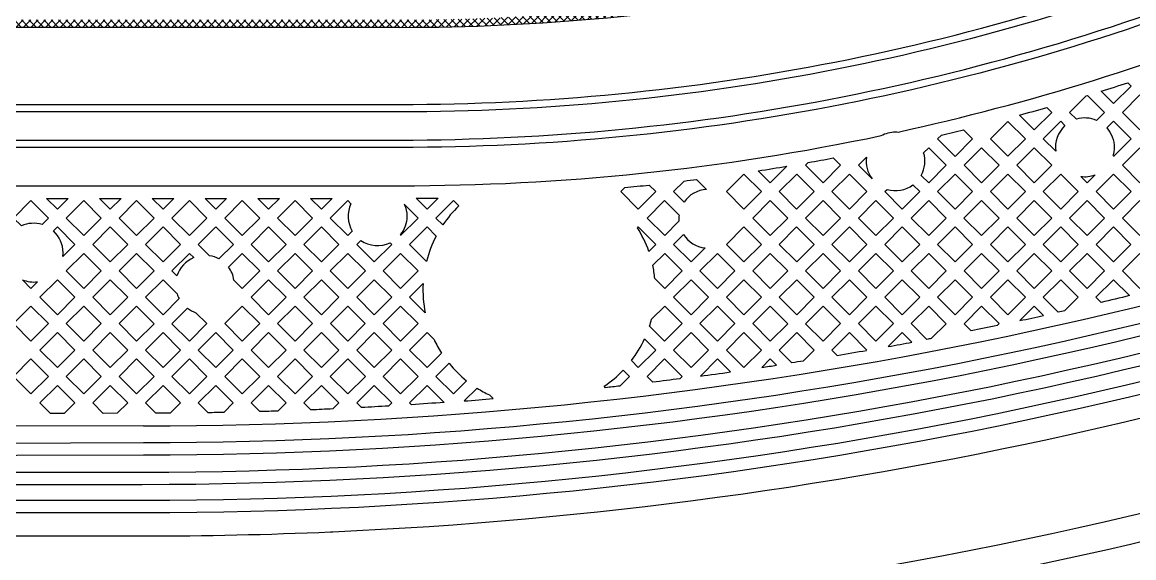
# Model space of a CAD drawing. Header units: millimetres. Extents: x 3193 to 3447, y -44 to 135.
# Drawn here: x 3328.66 to 3335.39, y 53.39 to 56.63 of the extents above; entities that cross this region are included whole.
import ezdxf

# ---------------------------------------------------------------- set-up
doc = ezdxf.new("R2010")
doc.units = ezdxf.units.MM
doc.header["$LTSCALE"] = 23.1
doc.layers.add('gbr-dxf_layer0', color=7, linetype='CONTINUOUS')
doc.layers.add('備註', color=1, linetype='CONTINUOUS')
pattern_1 = [(135, (7962.365513, 498.26547), (0.0224506403, 0.0224506403), []), (45, (7962.365513, 498.26547), (0.0224506403, -0.0224506403), [])]

msp = doc.modelspace()

# ---------------------------------------------------------------- hatches: boundary and pattern name
at = {"layer": '備註', "linetype": 'Continuous'}
h = msp.add_hatch(dxfattribs=at)
h.set_pattern_fill('ANSI37', color=5, scale=0.01, angle=180, style=0)
h.set_pattern_definition(pattern_1)
h.paths.add_polyline_path([(3282.4447, 62.2888), (3282.4447, 62.111), (3282.9781, 62.111), (3282.9781, 62.1505), (3282.9932, 62.1598, 0.118436), (3283.0017, 62.1681), (3283.0755, 62.2447), (3283.2717, 62.2447, 0.168678), (3283.578, 62.3514, -0.032288), (3283.6376, 62.3927, -0.075294), (3284.3517, 62.685, -0.059653), (3284.5522, 62.709), (3306.8012, 62.709, -0.141633), (3311.5881, 61.3253), (3312.0897, 61.0085, 0.112619), (3322.2104, 57.4399), (3322.2104, 57.4399), (3322.8018, 57.372), (3330.9409, 57.372, 0.097428), (3335.6537, 58.2991), (3335.7886, 58.346, -0.008482), (3335.8306, 58.3574, 0.045764), (3335.8345, 58.3587), (3337.4902, 58.8621, -0.117961), (3344.5424, 59.2885), (3357.9258, 56.9291, -0.053276), (3358.004, 56.9065, -0.092314), (3358.2784, 56.7307, -0.051872), (3358.325, 56.677), (3358.427, 56.5305, 0.198369), (3358.7454, 56.3277), (3358.8538, 56.3084, 0.195787), (3358.8584, 56.3), (3358.9199, 56.2474), (3359.019, 56.1874), (3359.0115, 56.1449), (3359.5368, 56.0523), (3359.5677, 56.2274), (3359.0424, 56.32), (3359.0417, 56.3163), (3358.9845, 56.3183), (3358.9111, 56.344), (3358.7533, 56.372, -0.198537), (3358.4637, 56.5567), (3358.3619, 56.7028, 0.051995), (3358.309, 56.7637, 0.092307), (3358.0207, 56.9483, 0.053108), (3357.9336, 56.9734), (3344.5502, 59.3328, 0.117961), (3337.4771, 58.9052), (3335.7263, 58.374, 0.026897), (3335.6452, 58.344), (3335.6369, 58.3408, -0.097433), (3330.9409, 57.417), (3322.803, 57.417), (3322.2155, 57.4846, -0.112619), (3312.1137, 61.0465), (3311.6121, 61.3633, 0.141633), (3306.8012, 62.754), (3284.5522, 62.754, 0.059652), (3284.3411, 62.7287, 0.075314), (3283.6143, 62.4312, 0.032369), (3283.5499, 62.3865, -0.168476), (3283.2717, 62.2897), (3283.0741, 62.2897), (3283.0437, 62.3038, 0.095372), (3283.0391, 62.305, 0.091209), (3283.0299, 62.3049, 0.128158), (3283.0234, 62.3042), (3282.9791, 62.2891), (3282.9774, 62.2888)])
h.paths.add_polyline_path([(3282.4447, 62.461), (3282.4447, 62.6388), (3282.9781, 62.6388), (3282.9781, 62.6292), (3283.1289, 62.5092, -0.10638), (3283.1323, 62.5051), (3283.2714, 62.5051, 0.167597), (3283.4156, 62.555, -0.03254), (3283.5033, 62.6161, -0.07534), (3284.2901, 62.9382, -0.059449), (3284.5512, 62.9694, 0), (3284.5512, 62.9694), (3306.8015, 62.9694, -0.14163), (3311.7272, 61.5454), (3312.2285, 61.2288, 0.11262), (3322.24, 57.6988), (3322.8155, 57.6324), (3330.9409, 57.6324, 0.097486), (3335.5574, 58.5412), (3335.5648, 58.5439, -0.02557), (3335.6627, 58.58), (3337.4144, 59.1114, -0.117962), (3344.5876, 59.5451), (3357.9709, 57.1857, -0.053228), (3358.1022, 57.1478, -0.092222), (3358.4565, 56.9207, -0.051821), (3358.5383, 56.8264), (3358.6403, 56.6801, 0.198471), (3358.7911, 56.584), (3358.9832, 56.5501, -0.268286), (3358.9873, 56.5621), (3359.0972, 56.6575, 0), (3359.0972, 56.6575, -0.11537), (3359.1023, 56.6602), (3359.1031, 56.6647), (3359.6284, 56.5721), (3359.5975, 56.397), (3359.0722, 56.4896), (3359.0732, 56.4954, -0.065734), (3359.0702, 56.4966), (3359.0649, 56.4996), (3359.0213, 56.4982), (3358.7832, 56.5397, -0.198477), (3358.6035, 56.6543), (3358.5014, 56.8006, 0.051773), (3358.4258, 56.8878, 0.092239), (3358.0854, 57.1061, 0.053275), (3357.9631, 57.1414), (3344.5798, 59.5008, 0.117962), (3337.4275, 59.0684), (3335.676, 58.537, 0.025728), (3335.5819, 58.5023, -0.09765), (3330.9409, 57.5874), (3322.8144, 57.5874), (3322.2349, 57.6541, -0.11262), (3312.2045, 61.1908), (3311.7032, 61.5074, 0.14163), (3306.8015, 62.9244), (3284.5512, 62.9244, 0.059405), (3284.3009, 62.8946, 0.075335), (3283.5266, 62.5776, 0.032531), (3283.4437, 62.5199, -0.167981), (3283.2715, 62.4601), (3283.0817, 62.4601), (3283.076, 62.4566, -0.335125), (3283.0603, 62.4528), (3282.9781, 62.4623), (3282.9781, 62.461)])
h = msp.add_hatch(dxfattribs=at)
h.set_pattern_fill('ANSI37', color=6, scale=0.01, angle=180, style=0)
h.set_pattern_definition(pattern_1)
h.paths.add_polyline_path([(3282.4447, 61.061), (3282.4447, 61.2388), (3282.9774, 61.2388), (3282.9886, 61.2441), (3283.0881, 61.2437, 0), (3283.0881, 61.2437, -0.207116), (3283.0974, 61.2397), (3283.1195, 61.2397, 0.026582), (3283.1735, 61.2426, 0.170903), (3283.3574, 61.3307), (3283.7389, 61.7124, -0.19891), (3284.6176, 62.0763), (3306.4723, 62.0763, -0.141631), (3311.1994, 60.7098, 0.113022), (3322.7586, 56.6443), (3330.95, 56.6443, 0.09309), (3335.854, 57.5653), (3336.254, 57.721, -0.021827), (3336.3273, 57.7462), (3338.4891, 58.3767, -0.071107), (3341.6532, 58.829), (3341.8462, 58.829, -0.043463), (3343.8638, 58.6511), (3357.3902, 56.2647, -0.024944), (3357.4664, 56.2475), (3357.6469, 56.1966, -0.131203), (3358.1311, 55.9096), (3358.262, 55.7757, -0.041027), (3358.3126, 55.7144), (3358.4434, 55.5272, 0.186129), (3358.7592, 55.3146), (3358.7823, 55.3056), (3358.9346, 55.2729), (3359.3853, 55.1934), (3359.3544, 55.0183), (3358.8291, 55.1109), (3358.8366, 55.1532), (3358.8037, 55.2099), (3358.8023, 55.2116), (3358.7312, 55.2751, -0.177797), (3358.4065, 55.5015), (3358.2757, 55.6887, 0.041028), (3358.2298, 55.7443), (3358.0989, 55.8782, 0.131201), (3357.6347, 56.1533), (3357.4543, 56.2042, 0.024945), (3357.3825, 56.2204), (3343.8559, 58.6067, 0.043463), (3341.8461, 58.784), (3341.6681, 58.784, 0.07144), (3338.5017, 58.3335), (3336.34, 57.703), (3335.8703, 57.5234, -0.09309), (3330.95, 56.5993), (3322.7575, 56.5993, -0.113057), (3311.1756, 60.6716, 0.141637), (3306.4723, 62.0313), (3284.6176, 62.0313, 0.198909), (3283.7707, 61.6806), (3283.3893, 61.2989, -0.170702), (3283.1786, 61.1978), (3283.0762, 61.1947), (3282.9782, 61.1027), (3282.9781, 61.1025), (3282.9781, 61.061)])
h.paths.add_polyline_path([(3282.4447, 61.411), (3282.4447, 61.5888), (3282.9781, 61.5888), (3282.9781, 61.577, -0.221912), (3282.9879, 61.5725), (3283.0909, 61.4551), (3283.1193, 61.4551, 0.026198), (3283.1499, 61.4567, 0.171754), (3283.2049, 61.4832), (3283.5865, 61.8648, -0.19888), (3284.6174, 62.2917), (3306.4721, 62.2917, -0.141642), (3311.3144, 60.8919, 0.11291), (3322.771, 56.8597), (3330.9495, 56.8597, 0.093101), (3335.7757, 57.7662), (3336.1756, 57.9217, -0.021815), (3336.2666, 57.953), (3338.4286, 58.5837, -0.071088), (3341.6523, 59.0443), (3341.8464, 59.0443, -0.043464), (3343.9013, 58.8634), (3357.4294, 56.4768, -0.024457), (3357.5246, 56.455), (3357.7051, 56.4042, -0.131241), (3358.2852, 56.0606), (3358.4165, 55.9263, -0.040968), (3358.4894, 55.8379), (3358.62, 55.6507, 0.176416), (3358.7918, 55.5298), (3358.9095, 55.6226, -0.216327), (3358.9197, 55.6253), (3358.9207, 55.6307), (3359.446, 55.5381), (3359.4151, 55.363), (3358.8898, 55.4556), (3358.8906, 55.4599, -0.132482), (3358.8841, 55.4611), (3358.8555, 55.4747, -0.233021), (3358.583, 55.6249), (3358.4525, 55.8122, 0.040967), (3358.3842, 55.8949), (3358.2533, 56.0286, 0.131328), (3357.6929, 56.3609), (3357.5124, 56.4117, 0.024456), (3357.4215, 56.4325), (3343.8935, 58.8191, 0.043464), (3341.8464, 58.9993), (3341.6523, 58.9993, 0.071088), (3338.4412, 58.5405), (3336.2794, 57.9098, 0.021814), (3336.192, 57.8798), (3335.7921, 57.7243, -0.093101), (3330.9495, 56.8147), (3322.7697, 56.8147, -0.112944), (3311.2906, 60.8537, 0.141648), (3306.4721, 62.2467), (3284.6174, 62.2467, 0.198881), (3283.6183, 61.833), (3283.2369, 61.4515, -0.171314), (3283.1551, 61.412), (3283.0796, 61.4101), (3283.0742, 61.403, -0.28736), (3283.0616, 61.3982), (3282.9781, 61.4133), (3282.9781, 61.411)])

# ---------------------------------------------------------------- linework, layer by layer
at = {"layer": 'gbr-dxf_layer0'}
for p, q in [((3330.9488, 56.5993), (3322.7575, 56.5993)), ((3334.9215, 55.8488), (3334.8458, 55.9244)), ((3330.9475, 55.8721), (3322.7161, 55.8721)), ((3333.7269, 55.7647), (3333.7758, 55.8135)), ((3333.8095, 55.6821), (3333.7269, 55.7647)), ((3328.8122, 55.5641), (3328.9429, 55.5641)), ((3329.1319, 55.5641), (3329.2627, 55.5641)), ((3329.4517, 55.5641), (3329.5822, 55.5641)), ((3329.7715, 55.5641), (3329.902, 55.5641)), ((3330.091, 55.5641), (3330.2218, 55.5641)), ((3330.4108, 55.5641), (3330.5413, 55.5641)), ((3331.1122, 55.1823), (3331.0095, 55.285)), ((3331.0095, 54.9655), (3331.0918, 55.0477)), ((3331.1048, 54.8702), (3331.0095, 54.9655)), ((3329.3992, 54.187), (3324.0324, 54.1732)), ((3324.0328, 54.0714), (3329.3993, 54.0851))]:
    msp.add_line(p, q, dxfattribs=at)
at = {"layer": 'gbr-dxf_layer0', "linetype": 'Continuous'}
for points in [[(3310.9263, 60.2768, 0.113281), (3322.7296, 56.1325), (3330.9475, 56.1325, 0.09736), (3336.1241, 57.1501, -0.142087), (3336.1514, 57.1601), (3338.4708, 57.8689, -0.071728), (3341.6234, 58.356)], [(3310.8112, 60.0947, 0.113389), (3322.7174, 55.9171), (3330.9475, 55.9171)], [(3283.5469, 58.8623, -0.068819), (3283.7094, 58.9415), (3283.8293, 58.9805, -0.075403), (3283.8536, 58.9842), (3306.9049, 58.9842, -0.034266), (3306.9582, 58.9805), (3307.3486, 58.9267, -0.096807), (3309.425, 57.8831), (3310.1998, 57.4065, 0.127689), (3322.7622, 53.5457), (3322.7707, 53.5457, -0.055467), (3322.7762, 53.5451, 0.010906), (3323.9163, 53.5202), (3329.3951, 53.5202, 0.010952), (3330.5308, 53.5451, -0.055702), (3330.5364, 53.5457), (3330.5449, 53.5457, 0.090213), (3339.5979, 55.6109, -0.101418), (3341.8475, 56.0721)], [(3357.389, 52.7545), (3352.1989, 53.6696), (3351.9316, 53.7738), (3342.7537, 55.392, 0.143732), (3339.6768, 55.0488, -0.100607), (3329.2515, 52.9297), (3323.7512, 52.9297, -0.15063), (3308.7167, 57.5645, 0.128354), (3306.1104, 58.5206, -0.064739), (3306.1038, 58.5209, -0.058104), (3306.098, 58.5218, 0.023513), (3305.582, 58.5461), (3285.4327, 58.5464), (3284.6859, 58.5142)], [(3309.7922, 58.118), (3310.3639, 57.7623, 0.140029), (3323.8606, 53.9068), (3329.391, 53.9068)], [(3329.391, 53.8306), (3323.8606, 53.8306, -0.140029), (3310.3237, 57.6976), (3309.752, 58.0533)], [(3338.5469, 57.6198), (3336.2273, 56.911, -0.09745), (3330.9476, 55.8721)], [(3336.1509, 57.114, -0.091001), (3336.1441, 57.1097, -0.097419), (3330.9475, 56.0875), (3322.7285, 56.0875)], [(3322.6883, 55.6419, 0.027333), (3322.7159, 55.6403), (3330.9478, 55.6403, 0.051907), (3333.8655, 55.9441, -0.127354), (3333.9518, 55.9665, -0.021246), (3333.9668, 55.9658, 0.043243), (3336.3026, 56.6915)], [(3329.3995, 54.0851, 0.10054), (3339.3677, 56.11, -0.100541), (3341.8612, 56.6165, -0.032991), (3342.7018, 56.561)], [(3348.7655, 55.4144), (3342.691, 56.4856, 0.032961), (3341.8612, 56.5403, 0.10054), (3339.3975, 56.0399, -0.10054), (3329.3995, 54.0089), (3324.033, 53.9952)], [(3329.391, 53.9068, 0.100819), (3339.4446, 55.9548, -0.100819), (3341.8522, 56.4453, -0.043652), (3342.9207, 56.3518)], [(3342.9075, 56.2767, 0.043651), (3341.8522, 56.3691, 0.100819), (3339.4745, 55.8847, -0.100819), (3329.391, 53.8306)], [(3323.917, 53.7364), (3329.3945, 53.7364, 0.10141), (3339.5134, 55.81, -0.10141), (3341.848, 56.2884, -0.04577), (3342.9277, 56.1894)], [(3342.9139, 56.1144, 0.04577), (3341.848, 56.2122, 0.10141), (3339.5434, 55.7399, -0.10141), (3329.3945, 53.6602), (3323.917, 53.6602)], [(3334.8458, 55.9244), (3334.9518, 56.0305), (3334.9778, 56.0044, 0.246988), (3334.9215, 55.8488)], [(3335.2313, 55.9902, -0.181878), (3335.2754, 55.873, -0.072809), (3335.268, 55.8221)], [(3332.6079, 55.6048), (3332.6721, 55.669, 0.001349), (3332.7465, 55.6782), (3332.8066, 55.6181)], [(3332.8066, 55.6181, 0.230269), (3332.6714, 55.5413), (3332.6079, 55.6048)], [(3330.9778, 55.5288, -0.106338), (3330.9935, 55.4557, -0.175079), (3330.9524, 55.3421)], [(3331.0095, 55.285), (3331.1155, 55.391), (3331.1708, 55.3358, 0.058586), (3331.1122, 55.1823)], [(3328.9104, 55.2118, 0.03346), (3328.9119, 55.2355, 0.211537), (3328.8536, 55.3671)], [(3332.6081, 55.2851), (3332.668, 55.3451, 0.227761), (3332.7989, 55.2639)], [(3330.8514, 52.8117, 0.08538), (3339.7215, 54.8881, -0.137068), (3342.5667, 55.2544), (3352.0765, 53.5798), (3352.1171, 53.5643), (3352.1412, 53.5508)], [(3335.3678, 54.9751, -0.001749), (3335.1966, 54.9343), (3335.1655, 54.9655)], [(3333.567, 54.6457), (3333.5995, 54.6132, 0.001789), (3333.777, 54.6437)], [(3331.3407, 54.3375), (3331.4184, 54.4152, 0.030336), (3331.493, 54.3742), (3331.5156, 54.3516)], [(3331.2189, 54.3285, -0.001971), (3331.0207, 54.315), (3331.0096, 54.326)]]:
    msp.add_lwpolyline(points, format="xyb", dxfattribs=at)
for points in [[(3335.1969, 56.2129, 0.002973), (3335.3575, 56.2641), (3335.3775, 56.2441), (3335.2716, 56.1382)], [(3335.0057, 56.0843), (3335.1062, 56.1848), (3335.1146, 56.1874), (3335.2177, 56.0843), (3335.1692, 56.0358, 0.178041), (3335.0467, 56.0434)], [(3334.7022, 56.068, 0.003034), (3334.8679, 56.1143), (3334.8979, 56.0843), (3334.7919, 55.9783)], [(3334.2065, 55.9244), (3334.2295, 55.9475, 0.002432), (3334.3632, 55.9798), (3334.4185, 55.9244), (3334.3125, 55.8184)], [(3334.1078, 55.7034, 0.200965), (3334.122, 55.84), (3334.1526, 55.8706), (3334.2586, 55.7645), (3334.1526, 55.6586)], [(3333.4073, 55.7645), (3333.4238, 55.7811, 0.002717), (3333.5752, 55.8087), (3333.6192, 55.7647), (3333.5132, 55.6587)], [(3332.2884, 55.6048), (3332.3134, 55.6298, 0.002607), (3332.4602, 55.6447), (3332.5002, 55.6048), (3332.3943, 55.4989)], [(3333.8868, 55.6048), (3333.9005, 55.6184, 0.236869), (3334.0576, 55.6458), (3334.0987, 55.6047), (3333.9928, 55.4988)], [(3328.6117, 55.445), (3328.7176, 55.5509), (3328.8236, 55.4449), (3328.7847, 55.4059, 0.181914), (3328.6598, 55.397)], [(3330.53, 55.445), (3330.6358, 55.5509), (3330.655, 55.5318, 0.248509), (3330.6625, 55.3655), (3330.636, 55.339)], [(3331.1694, 55.4449), (3331.2753, 55.5508), (3331.3079, 55.5182, 0.053579), (3331.211, 55.4033)], [(3332.4482, 55.445), (3332.554, 55.5509), (3332.6416, 55.4633, 0.053281), (3332.6408, 55.4256), (3332.5542, 55.339)], [(3329.7307, 55.2851), (3329.8368, 55.3911), (3329.9428, 55.2851), (3329.8552, 55.1976, 0.083477), (3329.7994, 55.2164)], [(3330.6898, 55.2851), (3330.7143, 55.3096, 0.268381), (3330.8918, 55.295), (3330.9017, 55.285), (3330.7959, 55.1791)], [(3329.5709, 55.1252), (3329.6769, 55.2312), (3329.703, 55.2051, 0.221369), (3329.6017, 55.0944)], [(3329.9133, 55.1479), (3329.9967, 55.2312), (3330.1025, 55.1254), (3329.9965, 55.0193), (3329.9468, 55.0691, 0.122183)], [(3332.4818, 55.1589), (3332.5542, 55.2312), (3332.6602, 55.1252), (3332.5542, 55.0192), (3332.4944, 55.079, 0.028789)], [(3329.411, 54.9653), (3329.517, 55.0713), (3329.602, 54.9863, 0.04513), (3329.6145, 54.9569), (3329.517, 54.8593)], [(3334.8459, 54.9654), (3334.9518, 55.0713), (3335.0577, 54.9655), (3334.9758, 54.8835, -0.000458), (3334.9366, 54.8748)], [(3329.5709, 54.8054), (3329.6643, 54.8989, 0.083571), (3329.7166, 54.8717), (3329.7828, 54.8056), (3329.6767, 54.6996)], [(3332.4628, 54.7908, 0.015415), (3332.475, 54.8323), (3332.5542, 54.9115), (3332.6601, 54.8056), (3332.554, 54.6996)], [(3334.0467, 54.8056), (3334.1526, 54.9115), (3334.2586, 54.8054), (3334.1686, 54.7154, -0.00036), (3334.1419, 54.7103)], [(3334.3664, 54.8054), (3334.4724, 54.9115), (3334.5783, 54.8056), (3334.5679, 54.7952, -0.001612), (3334.4092, 54.7627)], [(3331.0095, 54.6457), (3331.1155, 54.7517), (3331.1585, 54.7087, 0.032979), (3331.2036, 54.6278), (3331.1155, 54.5397)], [(3333.2475, 54.6457), (3333.3534, 54.7516), (3333.4593, 54.6457), (3333.393, 54.5794, -0.000719), (3333.3246, 54.5686)], [(3332.4482, 54.4859), (3332.554, 54.5918), (3332.6601, 54.4858), (3332.646, 54.4717, -0.001635), (3332.4829, 54.4512)], [(3331.1694, 54.4858), (3331.249, 54.5654, 0.053384), (3331.3554, 54.4601), (3331.2753, 54.3799)], [(3332.1876, 54.4267, 0.053634), (3332.3027, 54.5236), (3332.3404, 54.4859), (3332.2819, 54.4274, -0.000876), (3332.1965, 54.4178)], [(3329.411, 54.326), (3329.517, 54.432), (3329.623, 54.326), (3329.5606, 54.2637, -0.000885), (3329.4737, 54.2633)], [(3329.7307, 54.326), (3329.8366, 54.4319), (3329.9426, 54.3259), (3329.8845, 54.2678, -0.000952), (3329.7906, 54.2662)], [(3330.0504, 54.3259), (3330.1564, 54.4319), (3330.2623, 54.326), (3330.2125, 54.2762, -0.001098), (3330.1034, 54.2729)], [(3330.3701, 54.326), (3330.4761, 54.432), (3330.5821, 54.326), (3330.5451, 54.289, -0.001325), (3330.4127, 54.2834)], [(3330.6898, 54.326), (3330.7959, 54.432), (3330.9019, 54.326), (3330.8824, 54.3065, -0.001633), (3330.7184, 54.2975)]]:
    msp.add_lwpolyline(points, format="xyb", close=True, dxfattribs=at)
for points in [[(3335.3255, 56.0843), (3335.4314, 56.1902), (3335.5374, 56.0842), (3335.4315, 55.9783)], [(3334.5263, 55.9244), (3334.6322, 56.0303), (3334.738, 55.9244), (3334.6322, 55.8186)], [(3334.3664, 55.7645), (3334.4724, 55.8706), (3334.5783, 55.7647), (3334.4723, 55.6587)], [(3334.686, 55.7647), (3334.7919, 55.8706), (3334.8979, 55.7645), (3334.792, 55.6587)], [(3335.3255, 55.7645), (3335.4315, 55.8706), (3335.5374, 55.7646), (3335.4314, 55.6586)], [(3332.9277, 55.6048), (3333.0336, 55.7107), (3333.1396, 55.6047), (3333.0337, 55.4988)], [(3333.2474, 55.6047), (3333.3534, 55.7107), (3333.4593, 55.6048), (3333.3533, 55.4988)], [(3333.567, 55.6048), (3333.673, 55.7108), (3333.7791, 55.6048), (3333.673, 55.4988)], [(3334.2065, 55.6047), (3334.3125, 55.7107), (3334.4184, 55.6048), (3334.3124, 55.4988)], [(3334.5261, 55.6048), (3334.6322, 55.7108), (3334.7382, 55.6048), (3334.6322, 55.4988)], [(3334.8459, 55.6048), (3334.9518, 55.7107), (3335.0578, 55.6047), (3334.9519, 55.4988)], [(3335.1656, 55.6047), (3335.2716, 55.7107), (3335.3775, 55.6047), (3335.2715, 55.4987)], [(3328.9314, 55.4449), (3329.0374, 55.5509), (3329.1434, 55.4449), (3329.0374, 55.3389)], [(3329.2512, 55.4449), (3329.3572, 55.5509), (3329.4631, 55.445), (3329.3571, 55.339)], [(3329.5709, 55.445), (3329.6769, 55.551), (3329.7829, 55.445), (3329.6769, 55.339)], [(3329.8906, 55.445), (3329.9965, 55.5509), (3330.1025, 55.4449), (3329.9967, 55.339)], [(3330.2103, 55.4449), (3330.3163, 55.5509), (3330.4222, 55.445), (3330.3162, 55.339)], [(3333.0876, 55.4449), (3333.1935, 55.5508), (3333.2994, 55.4449), (3333.1935, 55.339)], [(3333.4072, 55.4449), (3333.5132, 55.5509), (3333.6192, 55.4449), (3333.5132, 55.3389)], [(3333.7269, 55.4449), (3333.8329, 55.5509), (3333.939, 55.4449), (3333.8329, 55.3389)], [(3334.0467, 55.4449), (3334.1526, 55.5508), (3334.2585, 55.4449), (3334.1526, 55.339)], [(3334.3663, 55.4449), (3334.4723, 55.5509), (3334.5783, 55.4449), (3334.4723, 55.3389)], [(3334.686, 55.4449), (3334.792, 55.5509), (3334.8981, 55.4449), (3334.792, 55.3389)], [(3335.0058, 55.4449), (3335.1117, 55.5508), (3335.2176, 55.4448), (3335.1117, 55.339)], [(3335.3254, 55.4448), (3335.4314, 55.5508), (3335.5373, 55.445), (3335.4313, 55.339)], [(3329.0913, 55.285), (3329.1973, 55.391), (3329.3032, 55.2851), (3329.1972, 55.1791)], [(3329.411, 55.2851), (3329.517, 55.3911), (3329.623, 55.2851), (3329.517, 55.1791)], [(3330.0505, 55.2851), (3330.1564, 55.391), (3330.2623, 55.2851), (3330.1564, 55.1792)], [(3330.3701, 55.2851), (3330.4761, 55.3911), (3330.5821, 55.2851), (3330.4761, 55.1791)], [(3332.9277, 55.285), (3333.0337, 55.391), (3333.1396, 55.2851), (3333.0336, 55.1791)], [(3333.2474, 55.2851), (3333.3533, 55.391), (3333.4593, 55.285), (3333.3534, 55.1791)], [(3333.5671, 55.2851), (3333.673, 55.391), (3333.7791, 55.285), (3333.6731, 55.1791)], [(3333.8868, 55.285), (3333.9928, 55.391), (3334.0987, 55.2851), (3333.9927, 55.1791)], [(3334.2065, 55.2851), (3334.3124, 55.3911), (3334.4184, 55.2851), (3334.3125, 55.1791)], [(3334.5262, 55.2851), (3334.6322, 55.391), (3334.7382, 55.285), (3334.6322, 55.1791)], [(3334.8459, 55.285), (3334.9519, 55.391), (3335.0579, 55.2851), (3334.9518, 55.1791)], [(3335.1656, 55.2851), (3335.2715, 55.391), (3335.3774, 55.2851), (3335.2715, 55.1792)], [(3328.9315, 55.1252), (3329.0374, 55.2311), (3329.1433, 55.1252), (3329.0374, 55.0193)], [(3329.2511, 55.1252), (3329.3571, 55.2312), (3329.4631, 55.1252), (3329.3571, 55.0192)], [(3330.2103, 55.1254), (3330.3162, 55.2312), (3330.4222, 55.1252), (3330.3163, 55.0193)], [(3330.53, 55.1252), (3330.636, 55.2312), (3330.742, 55.1252), (3330.636, 55.0192)], [(3330.8497, 55.1252), (3330.9556, 55.2311), (3331.0615, 55.1252), (3330.9556, 55.0193)], [(3332.768, 55.1252), (3332.8738, 55.2311), (3332.9797, 55.1252), (3332.8738, 55.0193)], [(3333.0875, 55.1252), (3333.1935, 55.2312), (3333.2995, 55.1252), (3333.1935, 55.0192)], [(3333.4073, 55.1252), (3333.5132, 55.2312), (3333.6192, 55.1252), (3333.5133, 55.0192)], [(3333.727, 55.1252), (3333.8329, 55.2311), (3333.9388, 55.1252), (3333.8329, 55.0193)], [(3334.0466, 55.1252), (3334.1526, 55.2312), (3334.2586, 55.1252), (3334.1526, 55.0192)], [(3334.3664, 55.1252), (3334.4723, 55.2312), (3334.5784, 55.1252), (3334.4724, 55.0192)], [(3334.6861, 55.1252), (3334.792, 55.2311), (3334.898, 55.1252), (3334.792, 55.0193)], [(3335.0057, 55.1252), (3335.1117, 55.2312), (3335.2176, 55.1253), (3335.1116, 55.0193)], [(3335.3254, 55.1253), (3335.4313, 55.2312), (3335.5373, 55.1252), (3335.4314, 55.0193)], [(3328.7716, 54.9653), (3328.8777, 55.0713), (3328.9835, 54.9655), (3328.8775, 54.8594)], [(3329.0913, 54.9655), (3329.1972, 55.0713), (3329.3032, 54.9653), (3329.1973, 54.8594)], [(3330.0504, 54.9655), (3330.1564, 55.0715), (3330.2624, 54.9655), (3330.1564, 54.8594)], [(3330.3702, 54.9655), (3330.4761, 55.0713), (3330.5821, 54.9653), (3330.4762, 54.8594)], [(3330.6898, 54.9653), (3330.7959, 55.0713), (3330.9017, 54.9655), (3330.7957, 54.8594)], [(3332.6081, 54.9653), (3332.7141, 55.0713), (3332.82, 54.9655), (3332.7139, 54.8595)], [(3332.9277, 54.9655), (3333.0336, 55.0713), (3333.1396, 54.9653), (3333.0337, 54.8594)], [(3333.2474, 54.9653), (3333.3534, 55.0713), (3333.4594, 54.9653), (3333.3534, 54.8593)], [(3333.5672, 54.9653), (3333.6731, 55.0713), (3333.779, 54.9654), (3333.673, 54.8594)], [(3333.8868, 54.9654), (3333.9927, 55.0713), (3334.0987, 54.9653), (3333.9928, 54.8594)], [(3334.2065, 54.9653), (3334.3125, 55.0713), (3334.4185, 54.9653), (3334.3125, 54.8593)], [(3334.5263, 54.9653), (3334.6322, 55.0713), (3334.7382, 54.9654), (3334.6322, 54.8594)], [(3328.6119, 54.8056), (3328.7178, 54.9115), (3328.8236, 54.8056), (3328.7178, 54.6997)], [(3328.9314, 54.8056), (3329.0374, 54.9116), (3329.1434, 54.8056), (3329.0374, 54.6996)], [(3329.2512, 54.8056), (3329.3571, 54.9115), (3329.4631, 54.8054), (3329.3572, 54.6996)], [(3329.8905, 54.8056), (3329.9965, 54.9116), (3330.1025, 54.8056), (3329.9965, 54.6996)], [(3330.2103, 54.8056), (3330.3163, 54.9116), (3330.4223, 54.8056), (3330.3163, 54.6996)], [(3330.5301, 54.8056), (3330.636, 54.9115), (3330.7419, 54.8056), (3330.636, 54.6997)], [(3330.8496, 54.8056), (3330.9556, 54.9116), (3331.0616, 54.8056), (3330.9556, 54.6996)], [(3332.7678, 54.8056), (3332.8738, 54.9116), (3332.9798, 54.8056), (3332.8738, 54.6996)], [(3333.0876, 54.8056), (3333.1935, 54.9115), (3333.2995, 54.8054), (3333.1936, 54.6996)], [(3333.4073, 54.8054), (3333.5133, 54.9115), (3333.6192, 54.8056), (3333.5132, 54.6996)], [(3333.7269, 54.8056), (3333.8329, 54.9115), (3333.9389, 54.8055), (3333.8329, 54.6996)], [(3328.7716, 54.6458), (3328.8775, 54.7517), (3328.9835, 54.6457), (3328.8777, 54.5398)], [(3329.0913, 54.6457), (3329.1973, 54.7517), (3329.3033, 54.6457), (3329.1973, 54.5397)], [(3329.4111, 54.6457), (3329.517, 54.7516), (3329.6229, 54.6457), (3329.517, 54.5398)], [(3329.7306, 54.6457), (3329.8366, 54.7517), (3329.9426, 54.6457), (3329.8366, 54.5397)], [(3330.0504, 54.6457), (3330.1564, 54.7517), (3330.2624, 54.6457), (3330.1564, 54.5397)], [(3330.3702, 54.6457), (3330.4762, 54.7517), (3330.5821, 54.6458), (3330.4761, 54.5398)], [(3330.6898, 54.6458), (3330.7957, 54.7517), (3330.9017, 54.6457), (3330.7959, 54.5398)], [(3332.6079, 54.6457), (3332.7139, 54.7517), (3332.82, 54.6457), (3332.7139, 54.5397)], [(3332.9277, 54.6457), (3333.0337, 54.7517), (3333.1397, 54.6457), (3333.0337, 54.5397)], [(3328.6117, 54.4859), (3328.7178, 54.5919), (3328.8238, 54.4859), (3328.7178, 54.3799)], [(3328.9315, 54.4859), (3329.0374, 54.5918), (3329.1434, 54.4858), (3329.0375, 54.3799)], [(3329.2512, 54.4858), (3329.3572, 54.5918), (3329.4631, 54.4859), (3329.3571, 54.3799)], [(3329.5709, 54.4859), (3329.6767, 54.5918), (3329.7828, 54.4858), (3329.6769, 54.3799)], [(3329.8905, 54.4858), (3329.9965, 54.5918), (3330.1025, 54.4858), (3329.9965, 54.3798)], [(3330.2103, 54.4858), (3330.3163, 54.5918), (3330.4222, 54.4859), (3330.3162, 54.3799)], [(3330.53, 54.4859), (3330.636, 54.5919), (3330.742, 54.4859), (3330.636, 54.3799)], [(3330.8497, 54.4859), (3330.9556, 54.5918), (3331.0616, 54.4858), (3330.9558, 54.3799)], [(3328.7716, 54.326), (3328.8777, 54.432), (3328.9837, 54.326), (3328.9196, 54.2619), (3328.8359, 54.2617)], [(3329.0914, 54.326), (3329.1973, 54.4319), (3329.3032, 54.326), (3329.2399, 54.2627), (3329.1549, 54.2625)]]:
    msp.add_lwpolyline(points, close=True, dxfattribs=at)
for points in [[(3335.2716, 55.8184), (3335.3776, 55.9244), (3335.2716, 56.0305), (3335.2313, 55.9902)], [(3333.2937, 55.7587), (3333.1935, 55.6585), (3333.1211, 55.731)], [(3335.1595, 55.7063), (3335.1117, 55.6585), (3335.0734, 55.6969)], [(3328.9429, 55.5641), (3328.8775, 55.4988), (3328.8122, 55.5641)], [(3329.2627, 55.5641), (3329.1973, 55.4988), (3329.1319, 55.5641)], [(3329.5822, 55.5641), (3329.517, 55.4989), (3329.4517, 55.5641)], [(3329.902, 55.5641), (3329.8368, 55.4989), (3329.7715, 55.5641)], [(3330.2218, 55.5641), (3330.1564, 55.4988), (3330.091, 55.5641)], [(3330.5413, 55.5641), (3330.4761, 55.4989), (3330.4108, 55.5641)], [(3330.9556, 55.3389), (3331.0616, 55.4449), (3330.9778, 55.5288)], [(3331.1828, 55.5661), (3331.1155, 55.4988), (3331.0498, 55.5645)], [(3328.8536, 55.3671), (3328.8775, 55.391), (3328.9835, 55.285), (3328.9104, 55.2118)], [(3332.3889, 55.3858), (3332.3943, 55.3911), (3332.5003, 55.2851), (3332.4581, 55.2429)], [(3332.7989, 55.2639), (3332.7141, 55.1791), (3332.6081, 55.2851)], [(3328.7578, 55.0592), (3328.7178, 55.0192), (3328.6655, 55.0714)], [(3335.1655, 54.9655), (3335.2715, 55.0715), (3335.3678, 54.9751)], [(3334.7045, 54.824), (3334.792, 54.9116), (3334.8484, 54.8552)], [(3332.4323, 54.7135), (3332.5002, 54.6457), (3332.3943, 54.5398), (3332.3524, 54.5816)], [(3333.7791, 54.6457), (3333.673, 54.7517), (3333.567, 54.6457)], [(3333.9081, 54.667), (3333.9928, 54.7517), (3334.0513, 54.6932)], [(3332.7701, 54.488), (3332.8738, 54.5918), (3332.9525, 54.5132)], [(3333.1426, 54.5408), (3333.1936, 54.5918), (3333.2312, 54.5542)], [(3331.0096, 54.326), (3331.1155, 54.4319), (3331.2189, 54.3285)]]:
    msp.add_lwpolyline(points, dxfattribs=at)
at = {"layer": 'gbr-dxf_layer0'}
for centre, radius, start, end in [((3330.95, 70.1608), 13.5615, 270.00001, 291.27315), ((3330.9476, 69.8077), 13.8906, 270.00003, 292.26768), ((3329.3995, 79.6339), 25.447, 269.99999, 292.96376), ((3333.9518, 55.7887), 0.1778, 171.97536, 216.81791), ((3330.9473, 69.8077), 14.2436, 278.77853, 279.48188), ((3335.0976, 55.873), 0.1778, 262.16536, 290.36859), ((3330.9472, 69.8077), 14.2436, 270.41266, 270.94795), ((3331.7943, 55.0099), 0.7035, 19.34219, 32.29796), ((3328.7341, 55.2355), 0.1778, 247.30492, 277.64231), ((3331.7943, 55.0099), 0.7035, 176.91788, 191.45684), ((3329.3996, 79.6339), 25.3708, 282.06927, 282.40195), ((3331.7943, 55.0099), 0.7035, 322.49875, 335.08375), ((3329.3996, 79.6339), 25.3708, 280.23621, 280.56487), ((3329.3994, 79.6339), 25.3708, 277.63482, 278.0506), ((3329.3996, 79.6339), 25.3708, 278.48408, 278.6865), ((3329.3997, 79.6339), 25.3708, 274.38768, 274.78411)]:
    msp.add_arc(centre, radius, start, end, dxfattribs=at)

doc.saveas('drawing.dxf')
